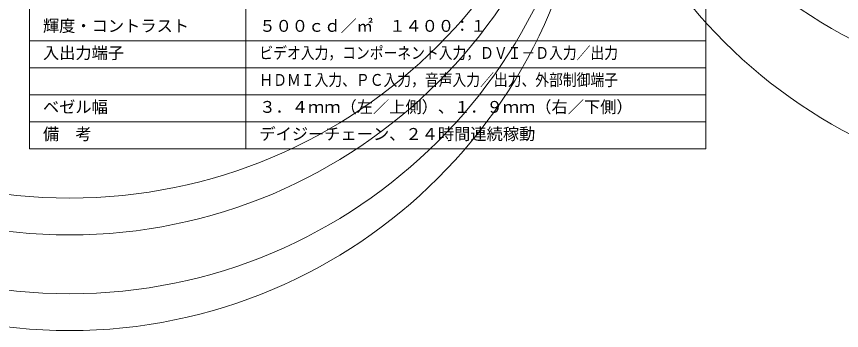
# Model space of a CAD drawing. Units: millimetres, scale not verified. Extents: x -151 to 227, y -90 to 142.
# Drawn here: x -64.9 to 87.6, y -90.1 to -32 of the extents above; entities that cross this region are included whole.
import ezdxf
from ezdxf.enums import TextEntityAlignment as Align

# ---------------------------------------------------------------- set-up
doc = ezdxf.new("R2010")
doc.units = ezdxf.units.MM
doc.header["$LTSCALE"] = 0.125
doc.layers.add('0-2_MOJI1', color=7, linetype='Continuous')
doc.layers.add('0-3_WAKU', color=1, linetype='Continuous', lineweight=18)
doc.layers.add('0-6_GAIKEI', color=8, linetype='Continuous', lineweight=18)
doc.styles.add('ＭＳ ゴシック', font='')
doc.styles.get('ＭＳ ゴシック').set_extended_font_data('MS Gothic')

msp = doc.modelspace()

# ---------------------------------------------------------------- linework, layer by layer
at = {"layer": '0-3_WAKU', "color": 4}
for p, q in [((-62.4907, -56.4967), (-62.4907, -16.4967)), ((-22.4907, -56.4967), (-22.4907, -16.4967)), ((62.5093, -56.4967), (62.5093, -16.4967)), ((-62.4907, -56.4967), (62.5093, -56.4967))]:
    msp.add_line(p, q, dxfattribs=at)
at = {"layer": '0-3_WAKU'}
for p, q in [((-62.4907, -36.4967), (62.5093, -36.4967)), ((-62.4907, -41.4967), (62.5093, -41.4967)), ((-62.4907, -46.4967), (62.5093, -46.4967)), ((-62.4907, -51.4967), (62.5093, -51.4967))]:
    msp.add_line(p, q, dxfattribs=at)
at = {"layer": '0-6_GAIKEI', "color": 1}
for centre, radius in [((132.8275, 47.8361), 94.5702), ((-55.0453, 30.6349), 96.2443), ((132.8275, 30.1361), 94.5702), ((-55.0453, 23.8303), 96.2443), ((-55.0453, 12.9349), 96.2443), ((-55.0453, 6.1303), 96.2443)]:
    msp.add_circle(centre, radius, dxfattribs=at)

# ---------------------------------------------------------------- texts
at = {"layer": '0-2_MOJI1', "style": 'ＭＳ ゴシック'}
for s, p in [('輝度・コントラスト', (-59.9907, -35.4967)), ('５００ｃｄ／㎡\u3000１４００：１', (-19.9907, -35.4967)), ('入出力端子', (-59.9907, -40.4967)), ('ベゼル幅', (-59.9907, -50.4967)), ('３．４ｍｍ（左／上側）、１．９ｍｍ（右／下側）', (-19.9907, -50.4967)), ('備\u3000考', (-59.9907, -55.4967)), ('デイジーチェーン、２４時間連続稼動', (-19.9907, -55.4967))]:
    msp.add_text(s, height=2.199, dxfattribs=at).set_placement(p, align=Align.BOTTOM_LEFT)
at = {"layer": '0-2_MOJI1', "style": 'ＭＳ ゴシック', "width": 0.85}
for s, p in [('ビデオ入力，コンポーネント入力，ＤＶＩ－Ｄ入力／出力', (-19.9907, -40.4967)), ('ＨＤＭＩ入力、ＰＣ入力，音声入力／出力、外部制御端子', (-19.9907, -45.4967))]:
    msp.add_text(s, height=2.199, dxfattribs=at).set_placement(p, align=Align.BOTTOM_LEFT)

doc.saveas('drawing.dxf')
